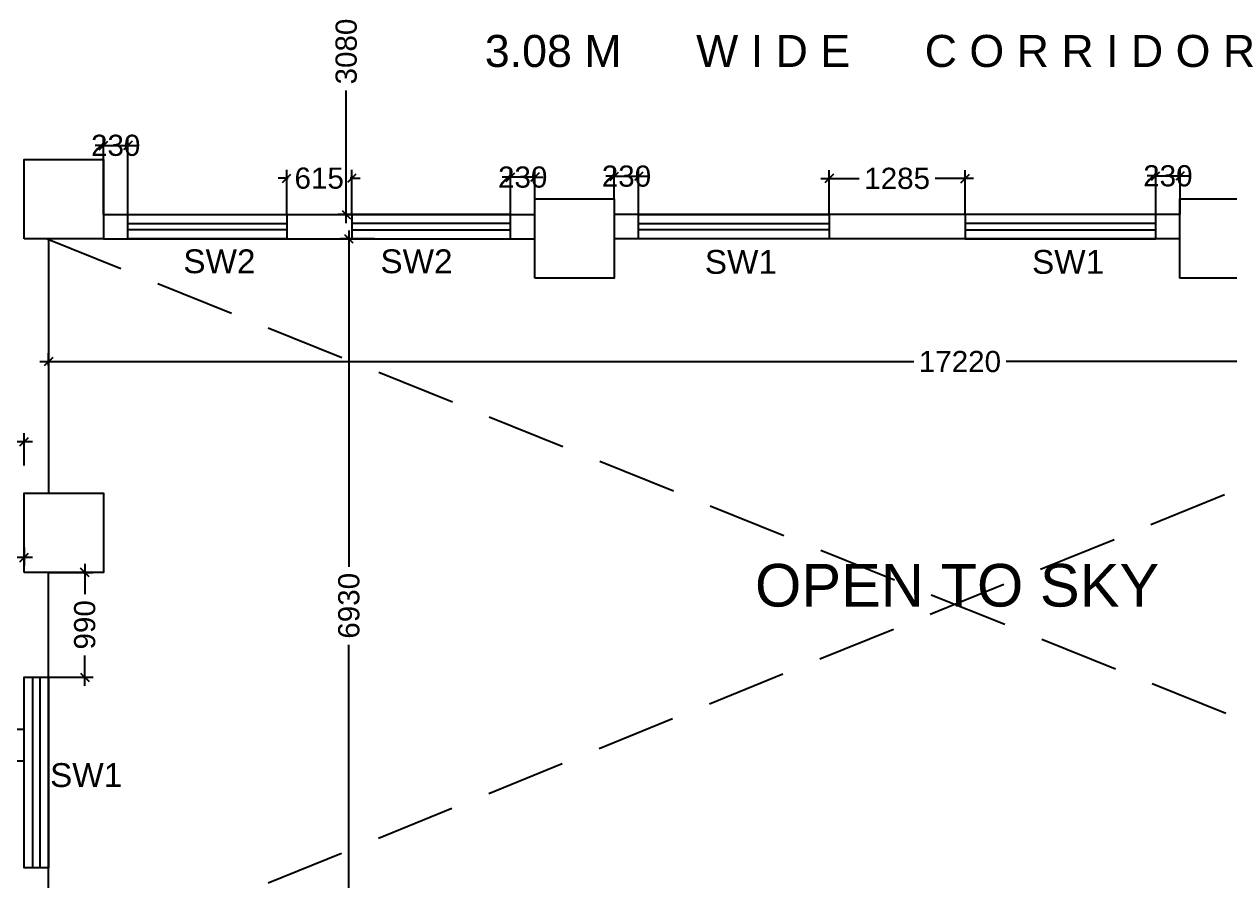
# Model space of a CAD drawing. Extents: x 7897917 to 8423973, y -6487334 to -6173396.
# Drawn here: x 8005118 to 8016507, y -6439482 to -6431390 of the extents above; entities that cross this region are included whole.
import ezdxf
from ezdxf.enums import TextEntityAlignment as Align

# ---------------------------------------------------------------- set-up
doc = ezdxf.new("R2010")
doc.units = 0
doc.header["$LTSCALE"] = 600
doc.header["$MEASUREMENT"] = 0
doc.header["$PDMODE"] = 35
doc.linetypes.add('HIDDEN2', pattern=[0.1875, 0.125, -0.0625])
doc.layers.get('0').update_dxf_attribs({"linetype": 'CONTINUOUS'})
doc.layers.get('Defpoints').update_dxf_attribs({"linetype": 'CONTINUOUS'})
for name, color, linetype in [('Duct', 8, 'CONTINUOUS'), ('joinery', 7, 'CONTINUOUS'), ('LA-column', 3, 'CONTINUOUS'), ('TEXT', 6, 'CONTINUOUS'), ('TXT', 6, 'CONTINUOUS'), ('Walls', 7, 'CONTINUOUS'), ('WIN', 151, 'CONTINUOUS'), ('Window', 4, 'CONTINUOUS'), ('Working Dim', 5, 'CONTINUOUS')]:
    doc.layers.add(name, color=color, linetype=linetype)
doc.styles.add('ari', font='arial.ttf')
doc.styles.add('ARIAL', font='arial.ttf')
doc.dimstyles.new('int. dim', dxfattribs={"dimtxt": 450, "dimasz": 80, "dimexe": 80, "dimexo": 0, "dimgap": 70, "dimtad": 0, "dimdec": 0, "dimzin": 12, "dimdsep": 46, "dimtxsty": 'ari', "dimblk": 'OBLIQUE', "dimcen": 2, "dimdle": 80, "dimclrd": 256, "dimclre": 256, "dimclrt": 6, "dimadec": 0, "dimazin": 0, "dimtfac": 1, "dimtdec": 0, "dimtix": 1, "dimtmove": 2, "dimatfit": 3, "dimfxl": 1, "dimtolj": 1, "dimtzin": 0, "dimlwd": -1, "dimlwe": -1, "dimarcsym": 0})

# ---------------------------------------------------------------- blocks, each defined once
blk = doc.blocks.new('_Oblique')
at = {"color": 0, "linetype": 'ByBlock', "lineweight": -2}
blk.add_line((-0.5, -0.5), (0.5, 0.5), dxfattribs=at)
blk = doc.blocks.new('*D2058')
at = {"layer": 'Defpoints', "color": 0, "transparency": 16777216}
for p in [(8005118, -6435334), (8002118, -6435548, 5), (8005118, -6435559, 15)]:
    blk.add_point(p, dxfattribs=at)
at = {"layer": 'Working Dim', "transparency": 16777216}
for p, q in [((8002038, -6435334), (8003250, -6435334)), ((8002118, -6435548), (8002118, -6435254)), ((8005198, -6435334), (8003986, -6435334)), ((8005118, -6435559), (8005118, -6435254))]:
    blk.add_line(p, q, dxfattribs=at)
at = {"layer": 'Working Dim', "transparency": 16777216, "xscale": 80, "yscale": 80, "zscale": 80, "rotation": 180}
blk.add_blockref('_Oblique', (8002118, -6435334), dxfattribs=at)
at = {"layer": 'Working Dim', "transparency": 16777216, "xscale": 80, "yscale": 80, "zscale": 80}
blk.add_blockref('_Oblique', (8005118, -6435334), dxfattribs=at)
at = {"layer": 'Working Dim', "color": 6, "transparency": 16777216, "insert": (8003618, -6435334), "char_height": 200, "attachment_point": 5, "style": 'ari'}
blk.add_mtext('\\A1;3000', dxfattribs=at)
blk = doc.blocks.new('*D2064')
at = {"layer": 'Defpoints', "color": 0, "transparency": 16777216}
for p in [(8005348, -6436569, 5), (8005691, -6436569), (8005348, -6437559, 5)]:
    blk.add_point(p, dxfattribs=at)
at = {"layer": 'Working Dim', "transparency": 16777216}
for p, q in [((8005348, -6436569), (8005771, -6436569)), ((8005691, -6436489), (8005691, -6436773)), ((8005691, -6437639), (8005691, -6437354)), ((8005348, -6437559), (8005771, -6437559))]:
    blk.add_line(p, q, dxfattribs=at)
at = {"layer": 'Working Dim', "transparency": 16777216, "xscale": 80, "yscale": 80, "zscale": 80}
for p, rotation in [((8005691, -6436569), 90), ((8005691, -6437559), 270)]:
    blk.add_blockref('_Oblique', p, dxfattribs=dict(at, rotation=rotation))
at = {"layer": 'Working Dim', "color": 6, "transparency": 16777216, "insert": (8005691, -6437064), "char_height": 200, "attachment_point": 5, "rotation": 90, "style": 'ari'}
blk.add_mtext('\\A1;990', dxfattribs=at)
blk = doc.blocks.new('*D2065')
at = {"layer": 'Defpoints', "color": 0, "transparency": 16777216}
for p in [(8003118, -6436333, 13), (8005118, -6436333, 15), (8005118, -6436428)]:
    blk.add_point(p, dxfattribs=at)
at = {"layer": 'Working Dim', "transparency": 16777216}
for p, q in [((8003118, -6436333), (8003118, -6436508)), ((8005118, -6436333), (8005118, -6436508)), ((8003038, -6436428), (8003748, -6436428)), ((8005198, -6436428), (8004488, -6436428))]:
    blk.add_line(p, q, dxfattribs=at)
at = {"layer": 'Working Dim', "transparency": 16777216, "xscale": 80, "yscale": 80, "zscale": 80, "rotation": 180}
blk.add_blockref('_Oblique', (8003118, -6436428), dxfattribs=at)
at = {"layer": 'Working Dim', "transparency": 16777216, "xscale": 80, "yscale": 80, "zscale": 80}
blk.add_blockref('_Oblique', (8005118, -6436428), dxfattribs=at)
at = {"layer": 'Working Dim', "color": 6, "transparency": 16777216, "insert": (8004118, -6436428), "char_height": 200, "attachment_point": 5, "style": 'ari'}
blk.add_mtext('\\A1;2000', dxfattribs=at)
blk = doc.blocks.new('*D2071')
at = {"layer": 'Defpoints', "color": 0, "transparency": 16777216}
for p in [(8005348, -6434619), (8022567, -6434578), (8022567, -6434619)]:
    blk.add_point(p, dxfattribs=at)
at = {"layer": 'Working Dim', "transparency": 16777216}
for p, q in [((8005348, -6434619), (8005348, -6434498)), ((8022567, -6434619), (8022567, -6434498)), ((8005268, -6434578), (8013521, -6434578)), ((8022647, -6434578), (8014394, -6434578))]:
    blk.add_line(p, q, dxfattribs=at)
at = {"layer": 'Working Dim', "transparency": 16777216, "xscale": 80, "yscale": 80, "zscale": 80, "rotation": 180}
blk.add_blockref('_Oblique', (8005348, -6434578), dxfattribs=at)
at = {"layer": 'Working Dim', "transparency": 16777216, "xscale": 80, "yscale": 80, "zscale": 80}
blk.add_blockref('_Oblique', (8022567, -6434578), dxfattribs=at)
at = {"layer": 'Working Dim', "color": 6, "transparency": 16777216, "insert": (8013957, -6434578), "char_height": 200, "attachment_point": 5, "style": 'ari'}
blk.add_mtext('\\A1;17220', dxfattribs=at)
blk = doc.blocks.new('*D2072')
at = {"layer": 'Defpoints', "color": 0, "transparency": 16777216}
for p in [(8008186, -6433419), (8008429, -6433419), (8008427, -6440349)]:
    blk.add_point(p, dxfattribs=at)
at = {"layer": 'Working Dim', "transparency": 16777216}
for p, q in [((8008186, -6433339), (8008186, -6436515)), ((8008429, -6433419), (8008106, -6433419)), ((8008186, -6440429), (8008186, -6437252)), ((8008427, -6440349), (8008106, -6440349))]:
    blk.add_line(p, q, dxfattribs=at)
at = {"layer": 'Working Dim', "transparency": 16777216, "xscale": 80, "yscale": 80, "zscale": 80}
for p, rotation in [((8008186, -6433419), 90), ((8008186, -6440349), 270)]:
    blk.add_blockref('_Oblique', p, dxfattribs=dict(at, rotation=rotation))
at = {"layer": 'Working Dim', "color": 6, "transparency": 16777216, "insert": (8008186, -6436884), "char_height": 200, "attachment_point": 5, "rotation": 90, "style": 'ari'}
blk.add_mtext('\\A1;6930', dxfattribs=at)
blk = doc.blocks.new('*D2230')
at = {"layer": 'Defpoints', "color": 0, "transparency": 16777216}
for p in [(8008820, -6430109, 13), (8008161, -6433189), (8008820, -6433189, 13)]:
    blk.add_point(p, dxfattribs=at)
at = {"layer": 'Working Dim', "transparency": 16777216}
for p, q in [((8008161, -6430029), (8008161, -6431281)), ((8008820, -6430109), (8008081, -6430109)), ((8008161, -6433269), (8008161, -6432017)), ((8008820, -6433189), (8008081, -6433189))]:
    blk.add_line(p, q, dxfattribs=at)
at = {"layer": 'Working Dim', "transparency": 16777216, "xscale": 80, "yscale": 80, "zscale": 80}
for p, rotation in [((8008161, -6430109), 90), ((8008161, -6433189), 270)]:
    blk.add_blockref('_Oblique', p, dxfattribs=dict(at, rotation=rotation))
at = {"layer": 'Working Dim', "color": 6, "transparency": 16777216, "insert": (8008161, -6431649), "char_height": 200, "attachment_point": 5, "rotation": 90, "style": 'ari'}
blk.add_mtext('\\A1;3080', dxfattribs=at)
blk = doc.blocks.new('*D2324')
at = {"layer": 'Defpoints', "color": 0, "transparency": 16777216}
for p in [(8010922, -6432827), (8010692, -6433039, 2), (8010922, -6433189)]:
    blk.add_point(p, dxfattribs=at)
at = {"layer": 'Working Dim', "transparency": 16777216}
for p, q in [((8010692, -6432827), (8010612, -6432827)), ((8010692, -6433039), (8010692, -6432747)), ((8010692, -6432827), (8010922, -6432827)), ((8010922, -6433189), (8010922, -6432747)), ((8010922, -6432827), (8011002, -6432827))]:
    blk.add_line(p, q, dxfattribs=at)
at = {"layer": 'Working Dim', "transparency": 16777216, "xscale": 80, "yscale": 80, "zscale": 80}
blk.add_blockref('_Oblique', (8010692, -6432827), dxfattribs=at)
at = {"layer": 'Working Dim', "transparency": 16777216, "xscale": 80, "yscale": 80, "zscale": 80, "rotation": 180}
blk.add_blockref('_Oblique', (8010922, -6432827), dxfattribs=at)
at = {"layer": 'Working Dim', "color": 6, "transparency": 16777216, "insert": (8010807, -6432827), "char_height": 200, "attachment_point": 5, "style": 'ari'}
blk.add_mtext('\\A1;230', dxfattribs=at)
blk = doc.blocks.new('*D2325')
at = {"layer": 'Defpoints', "color": 0, "transparency": 16777216}
for p in [(8014006, -6432848), (8012722, -6433189), (8014006, -6433189)]:
    blk.add_point(p, dxfattribs=at)
at = {"layer": 'Working Dim', "transparency": 16777216}
for p, q in [((8012722, -6433189), (8012722, -6432768)), ((8014006, -6433189), (8014006, -6432768)), ((8012642, -6432848), (8013004, -6432848)), ((8014086, -6432848), (8013724, -6432848))]:
    blk.add_line(p, q, dxfattribs=at)
at = {"layer": 'Working Dim', "transparency": 16777216, "xscale": 80, "yscale": 80, "zscale": 80, "rotation": 180}
blk.add_blockref('_Oblique', (8012722, -6432848), dxfattribs=at)
at = {"layer": 'Working Dim', "transparency": 16777216, "xscale": 80, "yscale": 80, "zscale": 80}
blk.add_blockref('_Oblique', (8014006, -6432848), dxfattribs=at)
at = {"layer": 'Working Dim', "color": 6, "transparency": 16777216, "insert": (8013364, -6432848), "char_height": 200, "attachment_point": 5, "style": 'ari'}
blk.add_mtext('\\A1;1285', dxfattribs=at)
blk = doc.blocks.new('*D2326')
at = {"layer": 'Defpoints', "color": 0, "transparency": 16777216}
for p in [(8016036, -6432824), (8015806, -6433189), (8016036, -6433189)]:
    blk.add_point(p, dxfattribs=at)
at = {"layer": 'Working Dim', "transparency": 16777216}
for p, q in [((8015806, -6432824), (8015726, -6432824)), ((8015806, -6433189), (8015806, -6432744)), ((8015806, -6432824), (8016036, -6432824)), ((8016036, -6433189), (8016036, -6432744)), ((8016036, -6432824), (8016116, -6432824))]:
    blk.add_line(p, q, dxfattribs=at)
at = {"layer": 'Working Dim', "transparency": 16777216, "xscale": 80, "yscale": 80, "zscale": 80}
blk.add_blockref('_Oblique', (8015806, -6432824), dxfattribs=at)
at = {"layer": 'Working Dim', "transparency": 16777216, "xscale": 80, "yscale": 80, "zscale": 80, "rotation": 180}
blk.add_blockref('_Oblique', (8016036, -6432824), dxfattribs=at)
at = {"layer": 'Working Dim', "color": 6, "transparency": 16777216, "insert": (8015921, -6432824), "char_height": 200, "attachment_point": 5, "style": 'ari'}
blk.add_mtext('\\A1;230', dxfattribs=at)
blk = doc.blocks.new('*D2327')
at = {"layer": 'Defpoints', "color": 0, "transparency": 16777216}
for p in [(8009712, -6432836), (8009942, -6433039, 2), (8009712, -6433189)]:
    blk.add_point(p, dxfattribs=at)
at = {"layer": 'Working Dim', "transparency": 16777216}
for p, q in [((8009712, -6433189), (8009712, -6432756)), ((8009942, -6433039), (8009942, -6432756)), ((8009712, -6432836), (8009632, -6432836)), ((8009942, -6432836), (8009712, -6432836)), ((8009942, -6432836), (8010022, -6432836))]:
    blk.add_line(p, q, dxfattribs=at)
at = {"layer": 'Working Dim', "transparency": 16777216, "xscale": 80, "yscale": 80, "zscale": 80}
blk.add_blockref('_Oblique', (8009712, -6432836), dxfattribs=at)
at = {"layer": 'Working Dim', "transparency": 16777216, "xscale": 80, "yscale": 80, "zscale": 80, "rotation": 180}
blk.add_blockref('_Oblique', (8009942, -6432836), dxfattribs=at)
at = {"layer": 'Working Dim', "color": 6, "transparency": 16777216, "insert": (8009827, -6432836), "char_height": 200, "attachment_point": 5, "style": 'ari'}
blk.add_mtext('\\A1;230', dxfattribs=at)
blk = doc.blocks.new('*D2328')
at = {"layer": 'Defpoints', "color": 0, "transparency": 16777216}
for p in [(8006098, -6432536), (8005868, -6433189, 4), (8006098, -6433189, 4)]:
    blk.add_point(p, dxfattribs=at)
at = {"layer": 'Working Dim', "transparency": 16777216}
for p, q in [((8005868, -6433189), (8005868, -6432456)), ((8006098, -6433189), (8006098, -6432456)), ((8005868, -6432536), (8005788, -6432536)), ((8005868, -6432536), (8006098, -6432536)), ((8006098, -6432536), (8006178, -6432536))]:
    blk.add_line(p, q, dxfattribs=at)
at = {"layer": 'Working Dim', "transparency": 16777216, "xscale": 80, "yscale": 80, "zscale": 80}
blk.add_blockref('_Oblique', (8005868, -6432536), dxfattribs=at)
at = {"layer": 'Working Dim', "transparency": 16777216, "xscale": 80, "yscale": 80, "zscale": 80, "rotation": 180}
blk.add_blockref('_Oblique', (8006098, -6432536), dxfattribs=at)
at = {"layer": 'Working Dim', "color": 6, "transparency": 16777216, "insert": (8005983, -6432536), "char_height": 200, "attachment_point": 5, "style": 'ari'}
blk.add_mtext('\\A1;230', dxfattribs=at)
blk = doc.blocks.new('*D2329')
at = {"layer": 'Defpoints', "color": 0, "transparency": 16777216}
for p in [(8008212, -6432846), (8007598, -6433189), (8008212, -6433189)]:
    blk.add_point(p, dxfattribs=at)
at = {"layer": 'Working Dim', "transparency": 16777216}
for p, q in [((8007598, -6433189), (8007598, -6432766)), ((8008212, -6433189), (8008212, -6432766)), ((8007598, -6432846), (8007518, -6432846)), ((8007598, -6432846), (8007613, -6432846)), ((8008212, -6432846), (8008197, -6432846)), ((8008212, -6432846), (8008292, -6432846))]:
    blk.add_line(p, q, dxfattribs=at)
at = {"layer": 'Working Dim', "transparency": 16777216, "xscale": 80, "yscale": 80, "zscale": 80}
blk.add_blockref('_Oblique', (8007598, -6432846), dxfattribs=at)
at = {"layer": 'Working Dim', "transparency": 16777216, "xscale": 80, "yscale": 80, "zscale": 80, "rotation": 180}
blk.add_blockref('_Oblique', (8008212, -6432846), dxfattribs=at)
at = {"layer": 'Working Dim', "color": 6, "transparency": 16777216, "insert": (8007905, -6432846), "char_height": 200, "attachment_point": 5, "style": 'ari'}
blk.add_mtext('\\A1;615', dxfattribs=at)

msp = doc.modelspace()

# ---------------------------------------------------------------- linework, layer by layer
for p, q in [((8003118.05, -6438048.77, -2.848), (8005118.315, -6438048.77, 2.283)), ((8003118.05, -6438348.77, 10.244), (8005118.315, -6438348.77, 15.375))]:
    msp.add_line(p, q)
at = {"layer": 'Duct', "color": 8, "linetype": 'HIDDEN2', "ltscale": 10}
for p, q in [((8005336.956, -6433418.687, -7.979), (8022196.552, -6440204.237, -7.979)), ((8005336.956, -6440348.653, -7.979), (8022046.73, -6433563.031, -7.979)), ((8005336.956, -6440348.653, -7.979), (8022046.73, -6433563.031, -7.979))]:
    msp.add_line(p, q, dxfattribs=at)
at = {"layer": 'LA-column', "color": 2, "flags": 128}
for points, elevation in [([(8005118.05, -6433418.812), (8005118.05, -6432668.812), (8005868.05, -6432668.812), (8005868.05, -6433418.812)], 2.283), ([(8009942.05, -6433788.819), (8009942.05, -6433038.819), (8010692.05, -6433038.819), (8010692.05, -6433788.819)], 2.283), ([(8016034.872, -6433788.816), (8016034.872, -6433038.816), (8016784.872, -6433038.816), (8016784.872, -6433788.816)], 1.031), ([(8005118.05, -6436568.813), (8005118.05, -6435818.813), (8005868.05, -6435818.813), (8005868.05, -6436568.813)], 2.283)]:
    msp.add_lwpolyline(points, close=True, dxfattribs=dict(at, elevation=elevation))
at = {"layer": 'Walls'}
for p, q in [((8005868.049, -6433188.9, 4.1), (8009942.055, -6433188.906)), ((8016036.055, -6433188.906), (8010692.05, -6433188.906)), ((8005348.05, -6433418.77, -7.979), (8005348.05, -6435818.77, -7.979)), ((8005868.049, -6433418.893, 4.1), (8009942.055, -6433418.9)), ((8016036.055, -6433418.9), (8010692.05, -6433418.9)), ((8005348.05, -6440348.77, -7.979), (8005348.05, -6436568.84, -7.979))]:
    msp.add_line(p, q, dxfattribs=at)
at = {"layer": 'WIN', "linetype": 'Continuous', "elevation": 2.283}
for points in [[(8005348.138, -6437558.786), (8005348.138, -6439358.786), (8005118.137, -6439358.786), (8005118.137, -6437558.786)], [(8005348.315, -6437558.705), (8005348.315, -6439358.705), (8005118.315, -6439358.705), (8005118.315, -6437558.705)], [(8005348.315, -6437558.705), (8005348.315, -6439358.705), (8005118.315, -6439358.705), (8005118.315, -6437558.705)], [(8005265.354, -6437558.786), (8005265.354, -6439358.786), (8005200.921, -6439358.786), (8005200.921, -6437558.786)], [(8005265.532, -6437558.705), (8005265.532, -6439358.705), (8005201.099, -6439358.705), (8005201.099, -6437558.705)], [(8005265.532, -6437558.705), (8005265.532, -6439358.705), (8005201.099, -6439358.705), (8005201.099, -6437558.705)]]:
    msp.add_lwpolyline(points, close=True, dxfattribs=at)
at = {"layer": 'Window', "elevation": 4.1}
for points in [[(8007598.049, -6433418.893), (8006098.049, -6433418.893), (8006098.049, -6433188.893), (8007598.049, -6433188.893)], [(8007598.049, -6433334.498), (8006098.049, -6433334.498), (8006098.049, -6433273.289), (8007598.049, -6433273.289)]]:
    msp.add_lwpolyline(points, close=True, dxfattribs=at)
at = {"layer": 'Window'}
for points in [[(8008212.055, -6433418.9), (8009712.055, -6433418.9), (8009712.055, -6433188.9), (8008212.055, -6433188.9)], [(8008212.055, -6433334.504), (8009712.055, -6433334.504), (8009712.055, -6433273.295), (8008212.055, -6433273.295)], [(8012722.232, -6433418.9), (8010922.232, -6433418.9), (8010922.232, -6433188.9), (8012722.232, -6433188.9)], [(8012722.232, -6433334.504), (8010922.232, -6433334.504), (8010922.232, -6433273.295), (8012722.232, -6433273.295)], [(8014005.872, -6433418.9), (8015805.872, -6433418.9), (8015805.872, -6433188.9), (8014005.872, -6433188.9)], [(8014005.872, -6433334.504), (8015805.872, -6433334.504), (8015805.872, -6433273.295), (8014005.872, -6433273.295)]]:
    msp.add_lwpolyline(points, close=True, dxfattribs=at)

# ---------------------------------------------------------------- texts
at = {"layer": 'joinery', "style": 'ari'}
for s, p in [('SW2', (8006962.772, -6433742.57, 4.1)), ('SW2', (8008824.342, -6433742.577)), ('SW1', (8011888.203, -6433748.288)), ('SW1', (8014978.637, -6433748.288)), ('SW1', (8005703.931, -6438595.281, 0.736))]:
    msp.add_text(s, height=225, dxfattribs=at).set_placement(p, align=Align.CENTER)
at = {"layer": 'TEXT', "color": 7, "style": 'ARIAL'}
msp.add_text('OPEN TO SKY', height=403.2, dxfattribs=at).set_placement((8013930.405, -6436891.445, -7.979), align=Align.CENTER)
at = {"layer": 'TXT', "color": 7, "style": 'ARIAL'}
msp.add_text('3.08 M      W I D E      C O R R I D O R', height=302.4, dxfattribs=at).set_placement((8013107.503, -6431794.685), align=Align.CENTER)

# ---------------------------------------------------------------- dimensions: what is measured, and where the dimension line sits
at = {"layer": 'Working Dim'}
for base, p1, p2, override, picture, middle in [((8008161.266, -6433188.867), (8008820.188, -6430108.817, 13.302), (8008820.188, -6433188.867, 13.302), {"dimtxt": 200}, '*D2230', (8008161.266, -6431648.842)), ((8008185.515, -6433418.649, -7.979), (8008427.031, -6440348.648, -7.979), (8008429.149, -6433418.649, -7.979), {"dimtxt": 200, "dimarcsym": 1}, '*D2072', (8008185.515, -6436883.648, -7.979)), ((8005690.707, -6436568.77, -7.979), (8005348.137, -6437558.786, -2.848), (8005348.137, -6436568.77, -2.848), {"dimtxt": 200}, '*D2064', (8005690.707, -6437063.778, -7.979))]:
    dim = msp.add_linear_dim(base=base, p1=p1, p2=p2, angle=90, dimstyle='int. dim', override=override, dxfattribs=at)
    dim.commit()
    dim.dimension.update_dxf_attribs({"geometry": picture, "text_midpoint": middle})
for base, p1, p2, override, picture, middle in [((8006098.049, -6432536.045), (8005868.05, -6433188.9, 4.1), (8006098.049, -6433188.893, 4.1), {"dimtxt": 200, "dimarcsym": 1}, '*D2328', (8005983.05, -6432536.045)), ((8009712.055, -6432836.132), (8009942.05, -6433038.819, 2.283), (8009712.055, -6433188.9), {"dimtxt": 200, "dimarcsym": 1}, '*D2327', (8009827.052, -6432836.132)), ((8010922.232, -6432826.985), (8010692.05, -6433038.819, 2.283), (8010922.232, -6433188.9), {"dimtxt": 200, "dimarcsym": 1}, '*D2324', (8010807.141, -6432826.985)), ((8016036.055, -6432823.789), (8015805.872, -6433188.9), (8016036.055, -6433188.906), {"dimtxt": 200, "dimarcsym": 1}, '*D2326', (8015920.964, -6432823.789)), ((8005118.05, -6435334.136, -7.979), (8002117.96, -6435548.133, -2.848), (8005118.05, -6435559.408, 6.851), {"dimtxt": 200}, '*D2058', (8003618.005, -6435334.136, -7.979)), ((8005118.05, -6436428.133, -2.848), (8003118.05, -6436333.164, 10.244), (8005118.05, -6436333.164, 11.982), {"dimtxt": 200}, '*D2065', (8004118.05, -6436428.133, -2.848))]:
    dim = msp.add_linear_dim(base=base, p1=p1, p2=p2, dimstyle='int. dim', override=override, dxfattribs=at)
    dim.commit()
    dim.dimension.update_dxf_attribs({"geometry": picture, "text_midpoint": middle})
for base, p1, p2, text, picture, middle in [((8008212.055, -6432845.665), (8007598.049, -6433188.867), (8008212.055, -6433188.867), '615', '*D2329', (8007905.052, -6432845.665)), ((8014005.872, -6432848.39), (8012722.232, -6433188.9), (8014005.872, -6433188.9), '1285', '*D2325', (8013364.052, -6432848.39)), ((8022566.552, -6434578.023, -7.979), (8005348.05, -6434618.77, -7.979), (8022566.552, -6434618.77, -7.979), '17220', '*D2071', (8013957.301, -6434578.023, -7.979))]:
    dim = msp.add_linear_dim(base=base, p1=p1, p2=p2, text=text, dimstyle='int. dim', override={"dimtxt": 200, "dimarcsym": 1}, dxfattribs=at)
    dim.commit()
    dim.dimension.update_dxf_attribs({"geometry": picture, "text_midpoint": middle})

doc.saveas('drawing.dxf')
